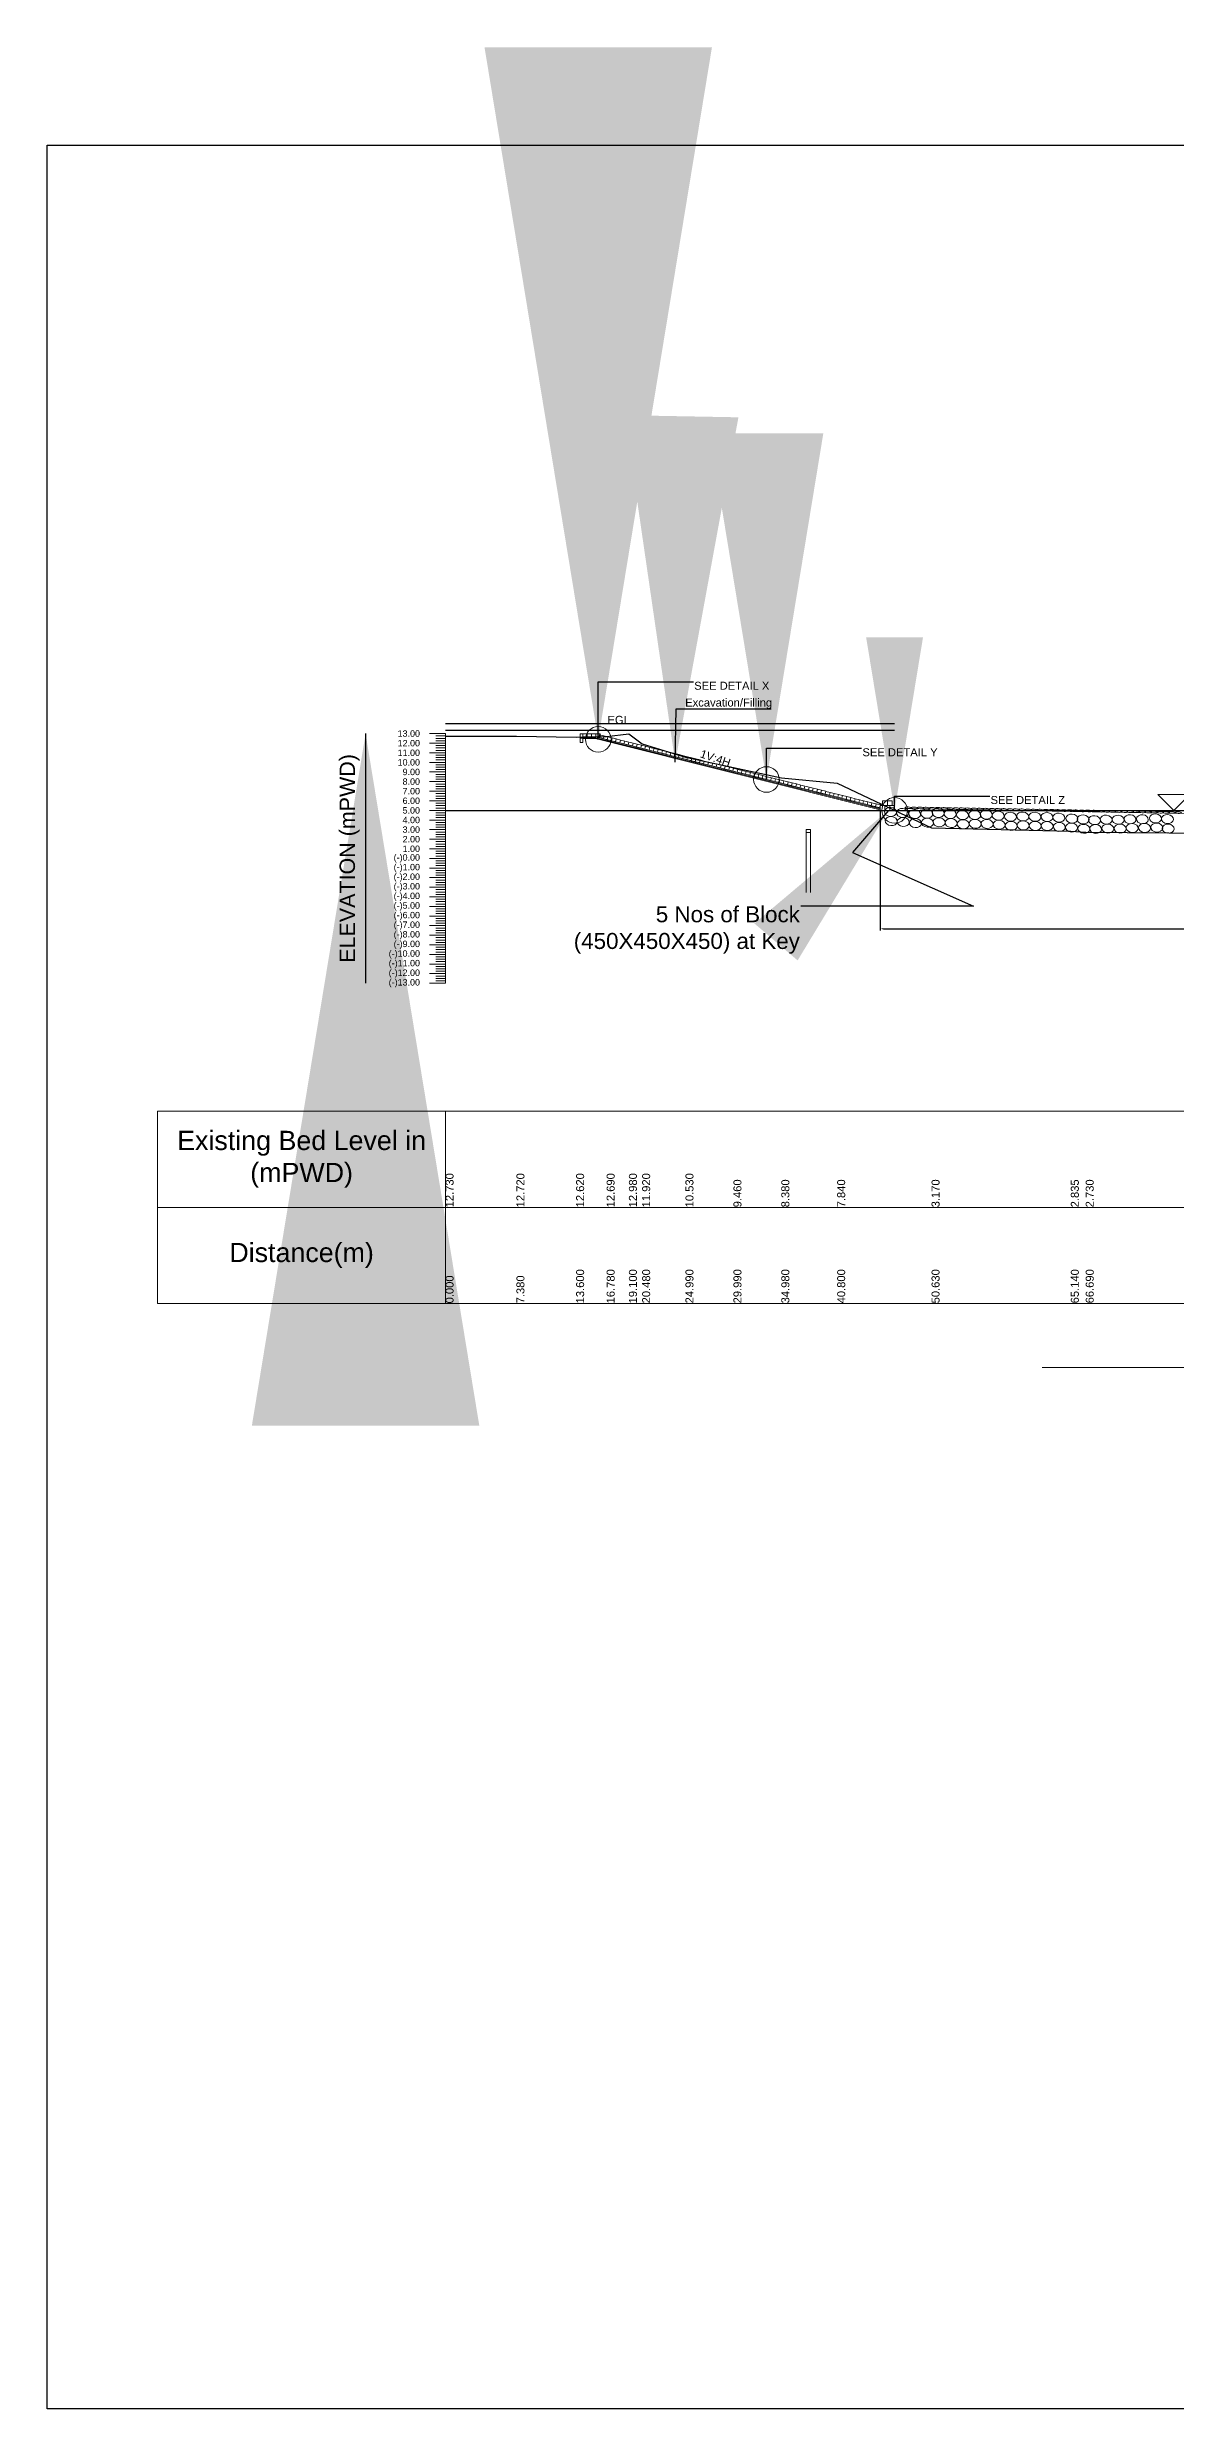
# Model space of a CAD drawing. Header units: inches. Extents: x 89000 to 215021, y -23839 to 0.
# Drawn here: x 158145.9 to 158263.4, y -23838.8 to -23593.2 of the extents above; entities that cross this region are included whole.
import ezdxf

# ---------------------------------------------------------------- set-up
doc = ezdxf.new("R2010")
doc.units = ezdxf.units.IN
doc.header["$LTSCALE"] = 7
doc.header["$MEASUREMENT"] = 0
doc.header["$PDMODE"] = 3
for name, color, linetype, lineweight in [('Cross section Data Border', 7, 'Continuous', 9), ('Cross Section Labels', 7, 'Continuous', 9), ('Existing_Bed_Level for Xsection', 7, 'Continuous', 25), ('Long Section Labels', 7, 'Continuous', 9)]:
    doc.layers.add(name, color=color, linetype=linetype, lineweight=lineweight)
doc.styles.get("Standard").update_dxf_attribs({"font": 'arial.ttf'})
doc.dimstyles.get("Standard").update_dxf_attribs({"dimtxt": 36, "dimasz": 36, "dimexe": 0.18, "dimexo": 0.0625, "dimgap": 0.09, "dimtad": 0, "dimtih": 1, "dimtoh": 1, "dimdec": 4, "dimzin": 0, "dimdsep": 46, "dimtxsty": 'Standard', "dimcen": 0.09, "dimadec": 0, "dimazin": 0, "dimtfac": 1, "dimtdec": 4, "dimtofl": 0, "dimtmove": 0, "dimatfit": 3, "dimfxl": 1, "dimtolj": 1, "dimtzin": 0, "dimarcsym": 0})

# ---------------------------------------------------------------- blocks, each defined once
blk = doc.blocks.new('*D14')
at = {"layer": 'Cross Section Labels', "color": 0, "lineweight": -2, "transparency": 16777216}
for p, q in [((158232.59, -23672.63), (158232.59, -23685.06)), ((158343.82, -23676.32), (158343.82, -23685.06)), ((158232.95, -23684.88), (158287.11, -23684.88)), ((158343.46, -23684.88), (158289.3, -23684.88))]:
    blk.add_line(p, q, dxfattribs=at)
at = {"layer": 'Cross Section Labels', "color": 0, "transparency": 16777216}
for points in [[(158232.95, -23684.82), (158232.95, -23684.94), (158232.59, -23684.88)], [(158343.46, -23684.82), (158343.46, -23684.94), (158343.82, -23684.88)]]:
    blk.add_solid(points, dxfattribs=at)
at = {"layer": 'Defpoints', "color": 0, "transparency": 16777216}
for p in [(158232.59, -23672.56), (158343.82, -23676.26), (158343.82, -23684.88)]:
    blk.add_point(p, dxfattribs=at)
at = {"layer": 'Cross Section Labels', "color": 0, "transparency": 16777216, "insert": (158288.21, -23684.88), "char_height": 0.36, "attachment_point": 5}
blk.add_mtext('\\A1;112.00 m', dxfattribs=at)
blk = doc.blocks.new('Sand-cement-gunnybag')
at = {"layer": 'Long Section Labels'}
blk.add_ellipse((0, 2.5), major_axis=(9.97, -0.52), ratio=0.255, dxfattribs=at)

msp = doc.modelspace()

# ---------------------------------------------------------------- linework, layer by layer
msp.add_lwpolyline([(158145.89691, -23603.37283), (158478.89691, -23603.37283), (158478.89691, -23838.83713), (158145.89691, -23838.83713)], close=True)
at = {"layer": 'Cross section Data Border'}
msp.add_lwpolyline([(158157.3888, -23703.86553), (158455.56366, -23703.86553), (158455.56366, -23723.84553), (158157.3888, -23723.84553)], close=True, dxfattribs=at)
for points in [[(158187.3588, -23703.86553), (158187.3588, -23723.84553)], [(158157.3888, -23713.85553), (158455.56366, -23713.85553)]]:
    msp.add_lwpolyline(points, dxfattribs=at)
at = {"layer": 'Cross Section Labels'}
for p, q in [((158203.00786, -23664.90574), (158201.65921, -23664.90574)), ((158203.00786, -23664.90574), (158232.5915, -23672.30165)), ((158202.98363, -23665.00266), (158201.65921, -23665.00266)), ((158202.9594, -23665.09958), (158201.65921, -23665.09958)), ((158202.9594, -23665.09958), (158232.5915, -23672.5076)), ((158202.98363, -23665.00266), (158232.5915, -23672.40463)), ((158224.87289, -23674.55373), (158224.87289, -23681.1069)), ((158224.87289, -23674.55373), (158225.32244, -23674.55373)), ((158225.32244, -23674.55373), (158225.32244, -23681.1069)), ((158234.88833, -23672.36088), (158343.26658, -23674.28612)), ((158224.87289, -23674.85343), (158225.32244, -23674.85343))]:
    msp.add_line(p, q, dxfattribs=at)
for points in [[(158201.35951, -23665.05559), (158201.35951, -23664.60604), (158201.65921, -23664.60604), (158201.65921, -23665.05559), (158201.35951, -23665.05559)], [(158201.65921, -23664.60604), (158202.10876, -23664.60604), (158202.10876, -23664.90574), (158201.65921, -23664.90574), (158201.65921, -23664.60604)], [(158202.10876, -23664.60604), (158202.55831, -23664.60604), (158202.55831, -23664.90574), (158202.10876, -23664.90574), (158202.10876, -23664.60604)], [(158202.55831, -23664.60604), (158203.00786, -23664.60604), (158203.00786, -23664.90574), (158202.55831, -23664.90574), (158202.55831, -23664.60604)], [(158203.00879, -23664.60721), (158203.45834, -23664.60721), (158203.45834, -23664.90691), (158203.00879, -23664.90691), (158203.00879, -23664.60721)], [(158203.38315, -23664.69771), (158203.81935, -23664.80647), (158203.74684, -23665.09727), (158203.31065, -23664.98851), (158203.38315, -23664.69771)], [(158203.81935, -23664.80647), (158204.25555, -23664.91522), (158204.18304, -23665.20602), (158203.74684, -23665.09727), (158203.81935, -23664.80647)], [(158204.25555, -23664.91522), (158204.69174, -23665.02398), (158204.61924, -23665.31478), (158204.18304, -23665.20602), (158204.25555, -23664.91522)], [(158201.35951, -23665.50514), (158201.35951, -23665.05559)], [(158201.65921, -23665.05559), (158201.65921, -23665.50514), (158201.35951, -23665.50514)], [(158204.69174, -23665.02398), (158205.12794, -23665.13274), (158205.05543, -23665.42353), (158204.61924, -23665.31478), (158204.69174, -23665.02398)], [(158205.12794, -23665.13274), (158205.56413, -23665.24149), (158205.49163, -23665.53229), (158205.05543, -23665.42353), (158205.12794, -23665.13274)], [(158205.56413, -23665.24149), (158206.00033, -23665.35025), (158205.92783, -23665.64105), (158205.49163, -23665.53229), (158205.56413, -23665.24149)], [(158206.00033, -23665.35025), (158206.43653, -23665.459), (158206.36402, -23665.7498), (158205.92783, -23665.64105), (158206.00033, -23665.35025)], [(158206.43653, -23665.459), (158206.87272, -23665.56776), (158206.80022, -23665.85856), (158206.36402, -23665.7498), (158206.43653, -23665.459)], [(158206.87272, -23665.56776), (158207.30892, -23665.67652), (158207.23642, -23665.96731), (158206.80022, -23665.85856), (158206.87272, -23665.56776)], [(158207.30892, -23665.67652), (158207.74512, -23665.78527), (158207.67261, -23666.07607), (158207.23642, -23665.96731), (158207.30892, -23665.67652)], [(158207.74512, -23665.78527), (158208.18131, -23665.89403), (158208.10881, -23666.18483), (158207.67261, -23666.07607), (158207.74512, -23665.78527)], [(158208.18131, -23665.89403), (158208.61751, -23666.00278), (158208.54501, -23666.29358), (158208.10881, -23666.18483), (158208.18131, -23665.89403)], [(158208.61751, -23666.00278), (158209.05371, -23666.11154), (158208.9812, -23666.40234), (158208.54501, -23666.29358), (158208.61751, -23666.00278)], [(158209.05371, -23666.11154), (158209.4899, -23666.2203), (158209.4174, -23666.51109), (158208.9812, -23666.40234), (158209.05371, -23666.11154)], [(158209.4899, -23666.2203), (158209.9261, -23666.32905), (158209.85359, -23666.61985), (158209.4174, -23666.51109), (158209.4899, -23666.2203)], [(158209.9261, -23666.32905), (158210.3623, -23666.43781), (158210.28979, -23666.72861), (158209.85359, -23666.61985), (158209.9261, -23666.32905)], [(158210.3623, -23666.43781), (158210.79849, -23666.54656), (158210.72599, -23666.83736), (158210.28979, -23666.72861), (158210.3623, -23666.43781)], [(158210.79849, -23666.54656), (158211.23469, -23666.65532), (158211.16218, -23666.94612), (158210.72599, -23666.83736), (158210.79849, -23666.54656)], [(158211.23469, -23666.65532), (158211.67088, -23666.76408), (158211.59838, -23667.05487), (158211.16218, -23666.94612), (158211.23469, -23666.65532)], [(158211.67088, -23666.76408), (158212.10708, -23666.87283), (158212.03458, -23667.16363), (158211.59838, -23667.05487), (158211.67088, -23666.76408)], [(158212.10708, -23666.87283), (158212.54328, -23666.98159), (158212.47077, -23667.27239), (158212.03458, -23667.16363), (158212.10708, -23666.87283)], [(158212.5405, -23666.99273), (158212.9767, -23667.10148), (158212.90419, -23667.39228), (158212.468, -23667.28353), (158212.5405, -23666.99273)], [(158212.9767, -23667.10148), (158213.41289, -23667.21024), (158213.34039, -23667.50104), (158212.90419, -23667.39228), (158212.9767, -23667.10148)], [(158213.41289, -23667.21024), (158213.84909, -23667.319), (158213.77659, -23667.60979), (158213.34039, -23667.50104), (158213.41289, -23667.21024)], [(158213.84909, -23667.319), (158214.28529, -23667.42775), (158214.21278, -23667.71855), (158213.77659, -23667.60979), (158213.84909, -23667.319)], [(158214.28529, -23667.42775), (158214.72148, -23667.53651), (158214.64898, -23667.82731), (158214.21278, -23667.71855), (158214.28529, -23667.42775)], [(158214.72148, -23667.53651), (158215.15768, -23667.64526), (158215.08517, -23667.93606), (158214.64898, -23667.82731), (158214.72148, -23667.53651)], [(158215.15768, -23667.64072), (158215.59388, -23667.74948), (158215.52137, -23668.04028), (158215.08517, -23667.93152), (158215.15768, -23667.64072)], [(158215.59388, -23667.74948), (158216.03007, -23667.85823), (158215.95757, -23668.14903), (158215.52137, -23668.04028), (158215.59388, -23667.74948)], [(158216.03007, -23667.85823), (158216.46627, -23667.96699), (158216.39376, -23668.25779), (158215.95757, -23668.14903), (158216.03007, -23667.85823)], [(158216.46627, -23667.96699), (158216.90246, -23668.07575), (158216.82996, -23668.36654), (158216.39376, -23668.25779), (158216.46627, -23667.96699)], [(158216.90246, -23668.07575), (158217.33866, -23668.1845), (158217.26616, -23668.4753), (158216.82996, -23668.36654), (158216.90246, -23668.07575)], [(158217.33866, -23668.1845), (158217.77486, -23668.29326), (158217.70235, -23668.58406), (158217.26616, -23668.4753), (158217.33866, -23668.1845)], [(158217.77486, -23668.29326), (158218.21105, -23668.40201), (158218.13855, -23668.69281), (158217.70235, -23668.58406), (158217.77486, -23668.29326)], [(158218.21105, -23668.40201), (158218.64725, -23668.51077), (158218.57475, -23668.80157), (158218.13855, -23668.69281), (158218.21105, -23668.40201)], [(158218.64725, -23668.51077), (158219.08345, -23668.61953), (158219.01094, -23668.91032), (158218.57475, -23668.80157), (158218.64725, -23668.51077)], [(158219.08345, -23668.61953), (158219.51964, -23668.72828), (158219.44714, -23669.01908), (158219.01094, -23668.91032), (158219.08345, -23668.61953)], [(158219.51964, -23668.72828), (158219.95584, -23668.83704), (158219.88334, -23669.12784), (158219.44714, -23669.01908), (158219.51964, -23668.72828)], [(158219.95584, -23668.83704), (158220.39204, -23668.94579), (158220.31953, -23669.23659), (158219.88334, -23669.12784), (158219.95584, -23668.83704)], [(158220.39204, -23668.94579), (158220.82823, -23669.05455), (158220.75573, -23669.34535), (158220.31953, -23669.23659), (158220.39204, -23668.94579)], [(158220.82823, -23669.05455), (158221.26443, -23669.16331), (158221.19193, -23669.4541), (158220.75573, -23669.34535), (158220.82823, -23669.05455)], [(158221.26443, -23669.16331), (158221.70063, -23669.27206), (158221.62812, -23669.56286), (158221.19193, -23669.4541), (158221.26443, -23669.16331)], [(158221.70063, -23669.27206), (158222.13682, -23669.38082), (158222.06432, -23669.67162), (158221.62812, -23669.56286), (158221.70063, -23669.27206)], [(158222.13682, -23669.38082), (158222.57302, -23669.48957), (158222.50051, -23669.78037), (158222.06432, -23669.67162), (158222.13682, -23669.38082)], [(158222.57302, -23669.48957), (158223.00921, -23669.59833), (158222.93671, -23669.88913), (158222.50051, -23669.78037), (158222.57302, -23669.48957)], [(158223.00921, -23669.59833), (158223.44541, -23669.70709), (158223.37291, -23669.99788), (158222.93671, -23669.88913), (158223.00921, -23669.59833)], [(158223.44541, -23669.70709), (158223.88161, -23669.81584), (158223.8091, -23670.10664), (158223.37291, -23669.99788), (158223.44541, -23669.70709)], [(158223.88161, -23669.81584), (158224.3178, -23669.9246), (158224.2453, -23670.2154), (158223.8091, -23670.10664), (158223.88161, -23669.81584)], [(158224.3178, -23669.9246), (158224.754, -23670.03335), (158224.6815, -23670.32415), (158224.2453, -23670.2154), (158224.3178, -23669.9246)], [(158224.75416, -23670.03369), (158225.19036, -23670.14244), (158225.11785, -23670.43324), (158224.68166, -23670.32449), (158224.75416, -23670.03369)], [(158225.19052, -23670.14278), (158225.62671, -23670.25153), (158225.55421, -23670.54233), (158225.11801, -23670.43357), (158225.19052, -23670.14278)], [(158225.6268, -23670.25214), (158226.063, -23670.3609), (158225.9905, -23670.6517), (158225.5543, -23670.54294), (158225.6268, -23670.25214)], [(158226.06323, -23670.36095), (158226.49943, -23670.46971), (158226.42692, -23670.76051), (158225.99073, -23670.65175), (158226.06323, -23670.36095)], [(158226.49959, -23670.47004), (158226.93578, -23670.5788), (158226.86328, -23670.8696), (158226.42708, -23670.76084), (158226.49959, -23670.47004)], [(158226.93594, -23670.57913), (158227.37214, -23670.68789), (158227.29963, -23670.97869), (158226.86344, -23670.86993), (158226.93594, -23670.57913)], [(158227.3723, -23670.68822), (158227.8085, -23670.79698), (158227.73599, -23671.08778), (158227.29979, -23670.97902), (158227.3723, -23670.68822)], [(158227.80866, -23670.79731), (158228.24485, -23670.90607), (158228.17235, -23671.19686), (158227.73615, -23671.08811), (158227.80866, -23670.79731)], [(158228.24501, -23670.9064), (158228.68121, -23671.01516), (158228.6087, -23671.30595), (158228.17251, -23671.1972), (158228.24501, -23670.9064)], [(158228.68137, -23671.01549), (158229.11756, -23671.12425), (158229.04506, -23671.41504), (158228.60886, -23671.30629), (158228.68137, -23671.01549)], [(158229.11772, -23671.12458), (158229.55392, -23671.23333), (158229.48142, -23671.52413), (158229.04522, -23671.41538), (158229.11772, -23671.12458)], [(158229.55408, -23671.23367), (158229.99028, -23671.34242), (158229.91777, -23671.63322), (158229.48158, -23671.52447), (158229.55408, -23671.23367)], [(158229.99044, -23671.34276), (158230.42663, -23671.45151), (158230.35413, -23671.74231), (158229.91793, -23671.63355), (158229.99044, -23671.34276)], [(158230.42652, -23671.45295), (158230.86271, -23671.56171), (158230.79021, -23671.8525), (158230.35401, -23671.74375), (158230.42652, -23671.45295)], [(158230.86315, -23671.56093), (158231.29935, -23671.66969), (158231.22684, -23671.96049), (158230.79065, -23671.85173), (158230.86315, -23671.56093)], [(158231.29937, -23671.67058), (158231.73556, -23671.77933), (158231.66306, -23672.07013), (158231.22686, -23671.96137), (158231.29937, -23671.67058)], [(158231.73579, -23671.77939), (158232.17199, -23671.88815), (158232.09949, -23672.17894), (158231.66329, -23672.07019), (158231.73579, -23671.77939)], [(158232.17222, -23671.8882), (158232.60841, -23671.99696), (158232.53591, -23672.28776), (158232.09971, -23672.179), (158232.17222, -23671.8882)], [(158224.87289, -23674.55373), (158225.32244, -23674.55373), (158225.32244, -23674.85343), (158224.87289, -23674.85343), (158224.87289, -23674.55373)], [(158249.46663, -23730.50553), (158319.79623, -23730.50553), (158390.12583, -23730.50553)]]:
    msp.add_lwpolyline(points, dxfattribs=at)
msp.add_lwpolyline([(158263.14934, -23672.56353), (158264.81434, -23670.89853), (158261.48434, -23670.89853)], close=True, dxfattribs=at)
for centre in [(158203.2474, -23665.17158), (158220.75573, -23669.34535), (158234.09, -23672.56353)]:
    msp.add_circle(centre, 1.332, dxfattribs=at)
at = {"layer": 'Existing_Bed_Level for Xsection'}
for points in [[(158234.09, -23663.57253), (158187.3588, -23663.57253)], [(158234.09, -23664.23853), (158187.3588, -23664.23853)], [(158187.3588, -23664.84126), (158194.73142, -23664.85125), (158200.9452, -23664.95115), (158204.12202, -23664.88122), (158206.4397, -23664.59151), (158207.81832, -23665.65045), (158212.32381, -23667.03906), (158217.31881, -23668.10799), (158222.30382, -23669.18691), (158228.118, -23669.72637), (158237.93817, -23674.3917), (158252.43366, -23674.72636), (158253.98211, -23674.83126), (158301.46458, -23675.20588)], [(158187.3588, -23672.56353), (158452.23366, -23672.56353)]]:
    msp.add_lwpolyline(points, dxfattribs=at)
at = {"layer": 'Long Section Labels'}
for points in [[(158187.3588, -23664.57153), (158185.6938, -23664.57153)], [(158187.3588, -23664.82128), (158186.3598, -23664.82128)], [(158187.3588, -23690.54553), (158187.3588, -23689.54653), (158187.3588, -23688.54753), (158187.3588, -23687.54853), (158187.3588, -23686.54953), (158187.3588, -23685.55053), (158187.3588, -23684.55153), (158187.3588, -23683.55253), (158187.3588, -23682.55353), (158187.3588, -23681.55453), (158187.3588, -23680.55553), (158187.3588, -23679.55653), (158187.3588, -23678.55753), (158187.3588, -23677.55853), (158187.3588, -23676.55953), (158187.3588, -23675.56053), (158187.3588, -23674.56153), (158187.3588, -23673.56253), (158187.3588, -23672.56353), (158187.3588, -23671.56453), (158187.3588, -23670.56553), (158187.3588, -23669.56653), (158187.3588, -23668.56753), (158187.3588, -23667.56853), (158187.3588, -23666.56953), (158187.3588, -23665.57053), (158187.3588, -23664.57153)], [(158187.3588, -23665.57053), (158185.6938, -23665.57053)], [(158187.3588, -23666.56953), (158185.6938, -23666.56953)], [(158187.3588, -23665.07103), (158186.3598, -23665.07103)], [(158187.3588, -23665.32078), (158186.3598, -23665.32078)], [(158187.3588, -23665.82028), (158186.3598, -23665.82028)], [(158187.3588, -23666.07003), (158186.3598, -23666.07003)], [(158187.3588, -23666.31978), (158186.3598, -23666.31978)], [(158187.3588, -23666.81928), (158186.3598, -23666.81928)], [(158187.3588, -23667.06903), (158186.3598, -23667.06903)], [(158187.3588, -23667.31878), (158186.3598, -23667.31878)], [(158187.3588, -23667.56853), (158185.6938, -23667.56853)], [(158187.3588, -23668.56753), (158185.6938, -23668.56753)], [(158187.3588, -23669.56653), (158185.6938, -23669.56653)], [(158187.3588, -23667.81828), (158186.3598, -23667.81828)], [(158187.3588, -23668.06803), (158186.3598, -23668.06803)], [(158187.3588, -23668.31778), (158186.3598, -23668.31778)], [(158187.3588, -23668.81728), (158186.3598, -23668.81728)], [(158187.3588, -23669.06703), (158186.3598, -23669.06703)], [(158187.3588, -23669.31678), (158186.3598, -23669.31678)], [(158187.3588, -23669.81628), (158186.3598, -23669.81628)], [(158187.3588, -23670.56553), (158185.6938, -23670.56553)], [(158187.3588, -23671.56453), (158185.6938, -23671.56453)], [(158187.3588, -23670.06603), (158186.3598, -23670.06603)], [(158187.3588, -23670.31578), (158186.3598, -23670.31578)], [(158187.3588, -23670.81528), (158186.3598, -23670.81528)], [(158187.3588, -23671.06503), (158186.3598, -23671.06503)], [(158187.3588, -23671.31478), (158186.3598, -23671.31478)], [(158187.3588, -23671.81428), (158186.3598, -23671.81428)], [(158187.3588, -23672.06403), (158186.3598, -23672.06403)], [(158187.3588, -23672.31378), (158186.3598, -23672.31378)], [(158187.3588, -23672.56353), (158185.6938, -23672.56353)], [(158187.3588, -23673.56253), (158185.6938, -23673.56253)], [(158187.3588, -23674.56153), (158185.6938, -23674.56153)], [(158187.3588, -23672.81328), (158186.3598, -23672.81328)], [(158187.3588, -23673.06303), (158186.3598, -23673.06303)], [(158187.3588, -23673.31278), (158186.3598, -23673.31278)], [(158187.3588, -23673.81228), (158186.3598, -23673.81228)], [(158187.3588, -23674.06203), (158186.3598, -23674.06203)], [(158187.3588, -23674.31178), (158186.3598, -23674.31178)], [(158187.3588, -23675.56053), (158185.6938, -23675.56053)], [(158187.3588, -23676.55953), (158185.6938, -23676.55953)], [(158187.3588, -23674.81128), (158186.3598, -23674.81128)], [(158187.3588, -23675.06103), (158186.3598, -23675.06103)], [(158187.3588, -23675.31078), (158186.3598, -23675.31078)], [(158187.3588, -23675.81028), (158186.3598, -23675.81028)], [(158187.3588, -23676.06003), (158186.3598, -23676.06003)], [(158187.3588, -23676.30978), (158186.3598, -23676.30978)], [(158187.3588, -23676.80928), (158186.3598, -23676.80928)], [(158187.3588, -23677.05903), (158186.3598, -23677.05903)], [(158187.3588, -23677.55853), (158185.6938, -23677.55853)], [(158187.3588, -23678.55753), (158185.6938, -23678.55753)], [(158187.3588, -23679.55653), (158185.6938, -23679.55653)], [(158187.3588, -23677.30878), (158186.3598, -23677.30878)], [(158187.3588, -23677.80828), (158186.3598, -23677.80828)], [(158187.3588, -23678.05803), (158186.3598, -23678.05803)], [(158187.3588, -23678.30778), (158186.3598, -23678.30778)], [(158187.3588, -23678.80728), (158186.3598, -23678.80728)], [(158187.3588, -23679.05703), (158186.3598, -23679.05703)], [(158187.3588, -23679.30678), (158186.3598, -23679.30678)], [(158187.3588, -23680.55553), (158185.6938, -23680.55553)], [(158187.3588, -23681.55453), (158185.6938, -23681.55453)], [(158187.3588, -23679.80628), (158186.3598, -23679.80628)], [(158187.3588, -23680.05603), (158186.3598, -23680.05603)], [(158187.3588, -23680.30578), (158186.3598, -23680.30578)], [(158187.3588, -23680.80528), (158186.3598, -23680.80528)], [(158187.3588, -23681.05503), (158186.3598, -23681.05503)], [(158187.3588, -23681.30478), (158186.3598, -23681.30478)], [(158187.3588, -23681.80428), (158186.3598, -23681.80428)], [(158187.3588, -23682.05403), (158186.3598, -23682.05403)], [(158187.3588, -23682.55353), (158185.6938, -23682.55353)], [(158187.3588, -23683.55253), (158185.6938, -23683.55253)], [(158187.3588, -23684.55153), (158185.6938, -23684.55153)], [(158187.3588, -23682.30378), (158186.3598, -23682.30378)], [(158187.3588, -23682.80328), (158186.3598, -23682.80328)], [(158187.3588, -23683.05303), (158186.3598, -23683.05303)], [(158187.3588, -23683.30278), (158186.3598, -23683.30278)], [(158187.3588, -23683.80228), (158186.3598, -23683.80228)], [(158187.3588, -23684.05203), (158186.3598, -23684.05203)], [(158187.3588, -23684.30178), (158186.3598, -23684.30178)], [(158187.3588, -23685.55053), (158185.6938, -23685.55053)], [(158187.3588, -23686.54953), (158185.6938, -23686.54953)], [(158187.3588, -23684.80128), (158186.3598, -23684.80128)], [(158187.3588, -23685.05103), (158186.3598, -23685.05103)], [(158187.3588, -23685.30078), (158186.3598, -23685.30078)], [(158187.3588, -23685.80028), (158186.3598, -23685.80028)], [(158187.3588, -23686.05003), (158186.3598, -23686.05003)], [(158187.3588, -23686.29978), (158186.3598, -23686.29978)], [(158187.3588, -23686.79928), (158186.3598, -23686.79928)], [(158187.3588, -23687.04903), (158186.3598, -23687.04903)], [(158187.3588, -23687.54853), (158185.6938, -23687.54853)], [(158187.3588, -23688.54753), (158185.6938, -23688.54753)], [(158187.3588, -23687.29878), (158186.3598, -23687.29878)], [(158187.3588, -23687.79828), (158186.3598, -23687.79828)], [(158187.3588, -23688.04803), (158186.3598, -23688.04803)], [(158187.3588, -23688.29778), (158186.3598, -23688.29778)], [(158187.3588, -23688.79728), (158186.3598, -23688.79728)], [(158187.3588, -23689.04703), (158186.3598, -23689.04703)], [(158187.3588, -23689.29678), (158186.3598, -23689.29678)], [(158187.3588, -23689.54653), (158185.6938, -23689.54653)], [(158187.3588, -23690.54553), (158185.6938, -23690.54553)], [(158187.3588, -23689.79628), (158186.3598, -23689.79628)], [(158187.3588, -23690.04603), (158186.3598, -23690.04603)], [(158187.3588, -23690.29578), (158186.3598, -23690.29578)]]:
    msp.add_lwpolyline(points, dxfattribs=at)
for points in [[(158233.091, -23672.06403), (158232.5915, -23672.06403), (158232.5915, -23672.56353), (158233.091, -23672.56353)], [(158233.34075, -23671.56453), (158232.84125, -23671.56453), (158232.84125, -23672.06403), (158233.34075, -23672.06403)], [(158233.5905, -23672.06403), (158233.091, -23672.06403), (158233.091, -23672.56353), (158233.5905, -23672.56353)], [(158233.84025, -23671.56453), (158233.34075, -23671.56453), (158233.34075, -23672.06403), (158233.84025, -23672.06403)], [(158234.09, -23672.06403), (158233.5905, -23672.06403), (158233.5905, -23672.56353), (158234.09, -23672.56353)]]:
    msp.add_lwpolyline(points, close=True, dxfattribs=at)
for centre in [(158233.66007, -23672.7159), (158233.73923, -23673.68092), (158234.91085, -23672.83059), (158234.99793, -23673.76001), (158236.18118, -23672.93928), (158236.25569, -23673.88764), (158237.45144, -23672.91293), (158237.50553, -23673.84351), (158238.6374, -23672.83182), (158238.71656, -23673.79684), (158239.88818, -23672.94652), (158239.97526, -23673.87594), (158241.15851, -23673.0552), (158241.23302, -23674.00356), (158242.42877, -23673.02885), (158242.48286, -23673.95943), (158243.63306, -23672.99999), (158243.71222, -23673.96501), (158244.88384, -23673.11469), (158244.97092, -23674.04411), (158246.15417, -23673.22337), (158246.22868, -23674.17173), (158247.42443, -23673.19702), (158247.47852, -23674.1276), (158248.69919, -23673.22962), (158248.72596, -23674.17708), (158249.9533, -23673.25254), (158249.96859, -23674.18472), (158251.19497, -23673.31496), (158251.23723, -23674.28005), (158252.51097, -23674.35243), (158252.54114, -23673.41147), (158253.71345, -23673.50042), (158253.79031, -23674.47958), (158254.88534, -23673.57829), (158255.01949, -23674.4974), (158256.11181, -23673.52084), (158256.28555, -23674.44852), (158257.34786, -23673.53042), (158257.56341, -23674.45245), (158258.59349, -23673.48255), (158258.82625, -23674.39888), (158259.87745, -23673.48255), (158260.10697, -23674.38698), (158261.23281, -23673.39895), (158261.37117, -23674.34717), (158262.49364, -23673.46811), (158262.55853, -23674.45131)]:
    msp.add_ellipse(centre, major_axis=(0.62228, -0.05107), ratio=0.7504, dxfattribs=at)

# ---------------------------------------------------------------- block references
at = {"layer": 'Cross Section Labels', "xscale": 0.0333, "yscale": 0.0333, "zscale": 0.0333, "rotation": 358.982301568157}
for p in [(158235.5126, -23672.37197), (158236.13688, -23672.38306), (158236.76116, -23672.39415), (158237.38543, -23672.40524), (158238.00971, -23672.41633), (158238.63398, -23672.42742), (158239.25826, -23672.43851), (158239.88254, -23672.4496), (158240.50681, -23672.46069), (158241.13109, -23672.47177), (158241.75537, -23672.48286), (158242.37964, -23672.49395), (158243.00392, -23672.50504), (158243.6282, -23672.51613), (158244.25247, -23672.52722), (158244.87675, -23672.53831), (158245.50103, -23672.5494), (158246.1253, -23672.56049), (158246.74958, -23672.57158), (158247.37386, -23672.58267), (158247.99813, -23672.59376), (158248.62241, -23672.60485), (158249.24669, -23672.61594), (158249.87096, -23672.62703), (158250.49524, -23672.63812), (158251.11952, -23672.64921), (158251.74379, -23672.6603), (158252.36807, -23672.67139), (158252.99234, -23672.68248), (158253.61662, -23672.69357), (158254.2409, -23672.70466), (158254.86517, -23672.71575), (158255.48945, -23672.72684), (158256.11373, -23672.73793), (158256.738, -23672.74902), (158257.36228, -23672.76011), (158257.98656, -23672.7712), (158258.61083, -23672.78229), (158259.23511, -23672.79338), (158259.85939, -23672.80447), (158260.48366, -23672.81555), (158261.10794, -23672.82664), (158261.73222, -23672.83773), (158262.35649, -23672.84882), (158262.98077, -23672.85991), (158263.60505, -23672.871)]:
    msp.add_blockref('Sand-cement-gunnybag', p, dxfattribs=at)

# ---------------------------------------------------------------- texts
at = {"layer": 'Cross section Data Border', "char_height": 1.998, "width": 26.64, "attachment_point": 5}
for s, insert in [('Existing Bed Level in (mPWD)', (158172.3738, -23708.86053)), ('Distance(m)', (158172.3738, -23718.85053))]:
    msp.add_mtext(s, dxfattribs=dict(at, insert=insert))
at = {"layer": 'Cross Section Labels'}
for s, insert, char_height, attachment_point in [('SEE DETAIL X', (158213.2374, -23659.17758), 0.8325, 1), ('Excavation/Filling', (158221.3478, -23662.01011), 0.8325, 9), ('EGL', (158206.53645, -23663.57253), 0.8325, 9), ('SEE DETAIL Y', (158230.74573, -23666.0986), 0.8325, 1), ('SEE DETAIL Z', (158244.08, -23671.06503), 0.8325, 1), ('5 Nos of Block ^J(450X450X450) at Key', (158224.2314, -23682.53684), 1.665, 3)]:
    msp.add_mtext(s, dxfattribs=dict(at, insert=insert, char_height=char_height, attachment_point=attachment_point))
at = {"layer": 'Cross Section Labels', "insert": (158215.57447, -23666.73877), "char_height": 0.8325, "attachment_point": 2, "rotation": 341.5650512}
msp.add_mtext('1V:4H', dxfattribs=at)
at = {"layer": 'Long Section Labels', "char_height": 0.666, "attachment_point": 6}
for s, insert in [('13.00', (158184.6948, -23664.57153)), ('12.00', (158184.6948, -23665.57053)), ('11.00', (158184.6948, -23666.56953)), ('10.00', (158184.6948, -23667.56853)), ('8.00', (158184.6948, -23669.56653)), ('9.00', (158184.6948, -23668.56753)), ('5.00', (158184.6948, -23672.56353)), ('6.00', (158184.6948, -23671.56453)), ('7.00', (158184.6948, -23670.56553)), ('4.00', (158184.6948, -23673.56253)), ('3.00', (158184.6948, -23674.56153)), ('(-)0.00', (158184.6948, -23677.55853)), ('2.00', (158184.6948, -23675.56053)), ('1.00', (158184.6948, -23676.55953)), ('(-)1.00', (158184.6948, -23678.55753)), ('(-)2.00', (158184.6948, -23679.55653)), ('(-)3.00', (158184.6948, -23680.55553)), ('(-)4.00', (158184.6948, -23681.55453)), ('(-)5.00', (158184.6948, -23682.55353)), ('(-)6.00', (158184.6948, -23683.55253)), ('(-)7.00', (158184.6948, -23684.55153)), ('(-)8.00', (158184.6948, -23685.55053)), ('(-)9.00', (158184.6948, -23686.54953)), ('(-)10.00', (158184.6948, -23687.54853)), ('(-)11.00', (158184.6948, -23688.54753)), ('(-)12.00', (158184.6948, -23689.54653)), ('(-)13.00', (158184.6948, -23690.54553))]:
    msp.add_mtext(s, dxfattribs=dict(at, insert=insert))
at = {"layer": 'Long Section Labels', "rotation": 90}
for s, insert, char_height, attachment_point in [('ELEVATION (mPWD)', (158177.3688, -23677.55853), 1.5984, 5), ('12.730', (158187.3588, -23713.85553), 0.8325, 1), ('12.720', (158194.73142, -23713.85553), 0.8325, 1), ('12.620', (158200.9452, -23713.85553), 0.8325, 1), ('12.690', (158204.12202, -23713.85553), 0.8325, 1), ('12.980', (158206.4397, -23713.85553), 0.8325, 1), ('11.920', (158207.81832, -23713.85553), 0.8325, 1), ('10.530', (158212.32381, -23713.85553), 0.8325, 1), ('9.460', (158217.31881, -23713.85553), 0.8325, 1), ('8.380', (158222.30382, -23713.85553), 0.8325, 1), ('7.840', (158228.118, -23713.85553), 0.8325, 1), ('3.170', (158237.93817, -23713.85553), 0.8325, 1), ('2.835', (158252.43366, -23713.85553), 0.8325, 1), ('2.730', (158253.98211, -23713.85553), 0.8325, 1), ('0.000', (158187.3588, -23723.84553), 0.8325, 1), ('7.380', (158194.73142, -23723.84553), 0.8325, 1), ('13.600', (158200.9452, -23723.84553), 0.8325, 1), ('16.780', (158204.12202, -23723.84553), 0.8325, 1), ('19.100', (158206.4397, -23723.84553), 0.8325, 1), ('20.480', (158207.81832, -23723.84553), 0.8325, 1), ('24.990', (158212.32381, -23723.84553), 0.8325, 1), ('29.990', (158217.31881, -23723.84553), 0.8325, 1), ('34.980', (158222.30382, -23723.84553), 0.8325, 1), ('40.800', (158228.118, -23723.84553), 0.8325, 1), ('50.630', (158237.93817, -23723.84553), 0.8325, 1), ('65.140', (158252.43366, -23723.84553), 0.8325, 1), ('66.690', (158253.98211, -23723.84553), 0.8325, 1)]:
    msp.add_mtext(s, dxfattribs=dict(at, insert=insert, char_height=char_height, attachment_point=attachment_point))

# ---------------------------------------------------------------- dimensions: what is measured, and where the dimension line sits
at = {"layer": 'Cross Section Labels'}
dim = msp.add_linear_dim(base=(158343.82218, -23684.87941), p1=(158232.5915, -23672.56353), p2=(158343.82218, -23676.26083), text='112.00 m', dimstyle='Standard', override={"dimtxt": 0.36, "dimasz": 0.36}, dxfattribs=at)
dim.commit()
dim.dimension.update_dxf_attribs({"geometry": '*D14', "text_midpoint": (158288.20684, -23684.87941)})

# ---------------------------------------------------------------- leaders
at = {"layer": 'Cross Section Labels', "annotation_type": 0, "has_hookline": 1}
for points, override, hookline_direction, text_width in [([(158203.2474, -23665.17158), (158203.2474, -23659.17758), (158213.1474, -23659.17758)], {"dimasz": 72}, 0, 7.7611), ([(158211.2553, -23667.55428), (158211.3578, -23662.01011), (158221.2578, -23662.01011)], {"dimasz": 36}, 0, 8.87981), ([(158220.75573, -23669.34535), (158220.75573, -23666.0986), (158230.65573, -23666.0986)], {"dimasz": 36}, 0, 7.7594), ([(158234.09, -23672.56353), (158234.09, -23671.06503), (158243.99, -23671.06503)], {"dimasz": 18}, 0, 7.67422), ([(158233.44439, -23672.56353), (158229.69869, -23676.94617), (158242.3214, -23682.53684), (158224.3214, -23682.53684)], {"dimasz": 18}, 1, 23.3736)]:
    msp.add_leader(points, dimstyle='Standard', override=override, dxfattribs=dict(at, hookline_direction=hookline_direction, text_width=text_width))
at = {"layer": 'Long Section Labels'}
msp.add_leader([(158179.0338, -23664.57153), (158179.0338, -23690.54553)], dimstyle='Standard', override={"dimasz": 72}, dxfattribs=at)

doc.saveas('drawing.dxf')
